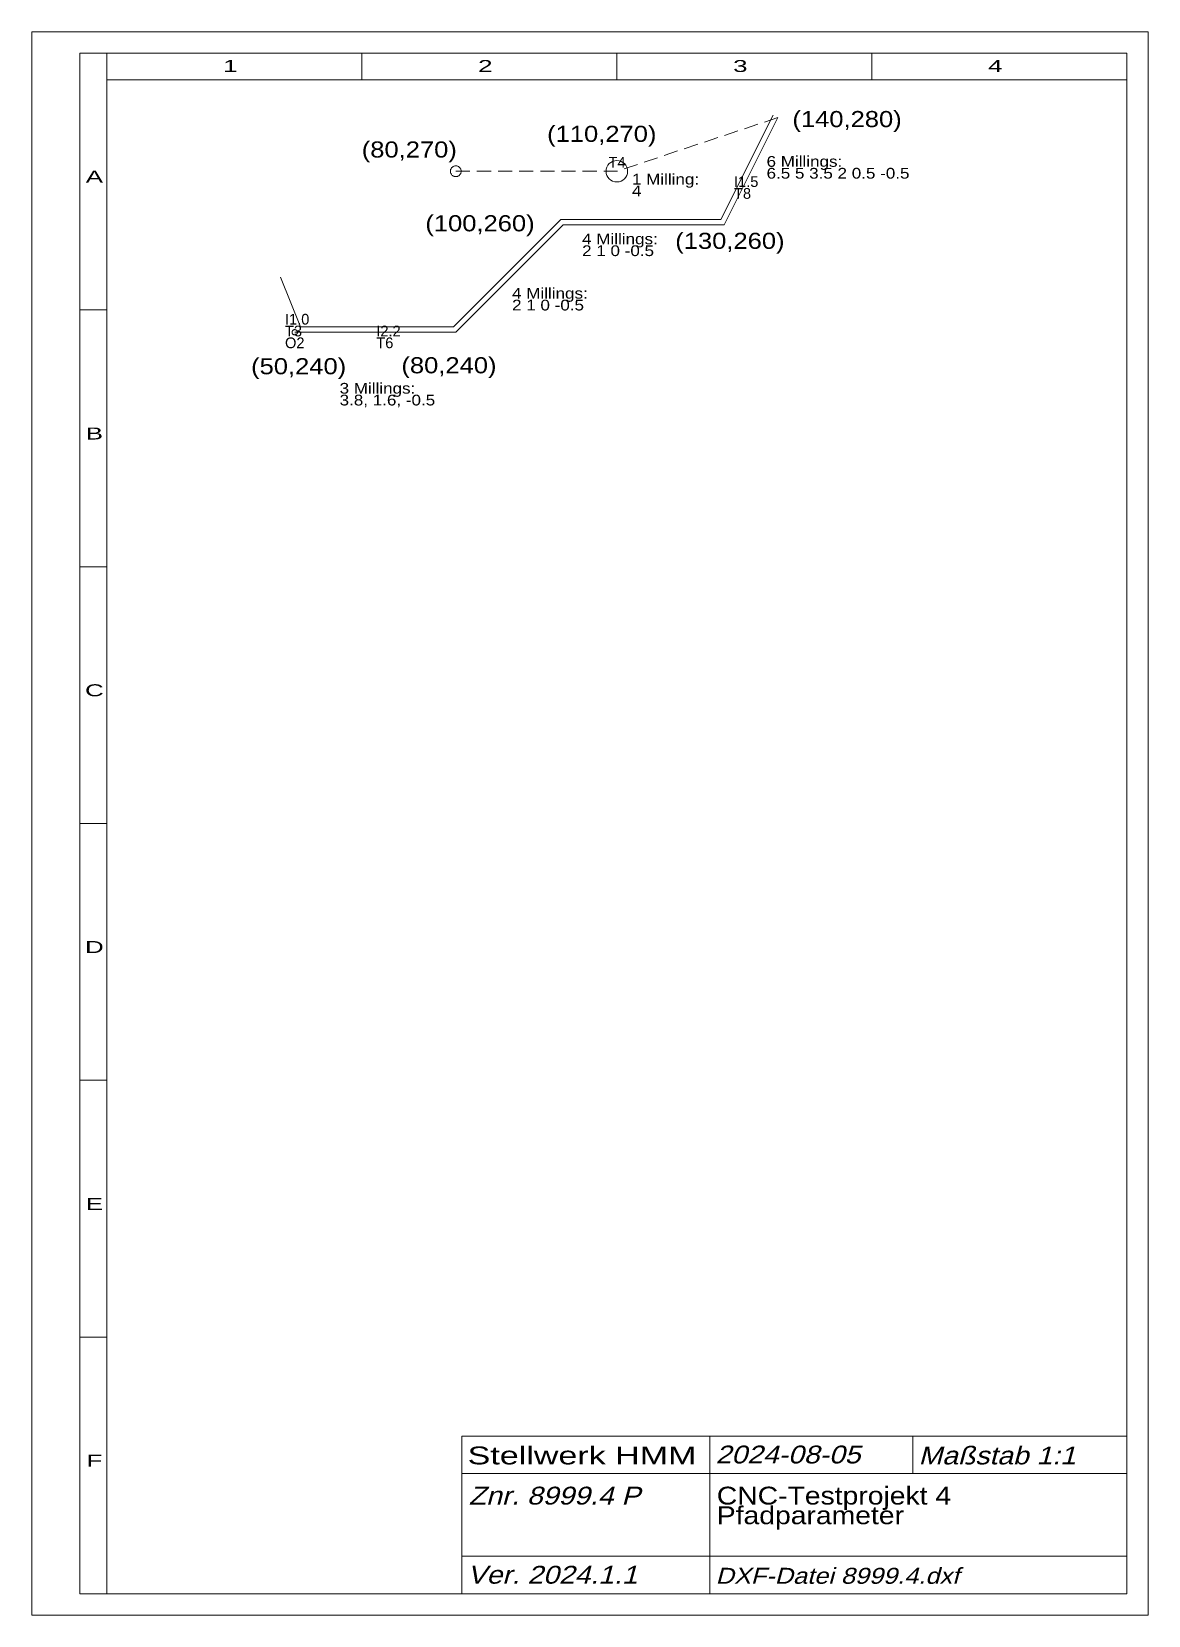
# Model space of a CAD drawing. Extents: x 1 to 209, y 1 to 296.
import ezdxf
from ezdxf.enums import TextEntityAlignment as Align

# ---------------------------------------------------------------- set-up
doc = ezdxf.new("R2010")
doc.units = 0
doc.header["$LTSCALE"] = 5.25
doc.linetypes.add('DASHED', pattern=[0.75, 0.5, -0.25])
doc.linetypes.add('PHANTOM', pattern=[2.5, 1.25, -0.25, 0.25, -0.25, 0.25, -0.25])
for name, color, linetype, lineweight in [('8999_4P', 30, 'CONTINUOUS', 0), ('BESCHRIFTUNG', 7, 'CONTINUOUS', 25), ('BESCHRIFTUNG0', 7, 'CONTINUOUS', 25), ('KONSTRUKTION', 7, 'CONTINUOUS', 0), ('STANDARD', 7, 'CONTINUOUS', 0)]:
    doc.layers.add(name, color=color, linetype=linetype, lineweight=lineweight)
doc.styles.add('Arial', font='arial.ttf')

msp = doc.modelspace()

# ---------------------------------------------------------------- linework, layer by layer
at = {"layer": '8999_4P', "linetype": 'DASHED'}
for p in [(140, 280), (80, 270)]:
    msp.add_line(p, (110, 270), dxfattribs=at)
at = {"layer": '8999_4P'}
for p, q in [((130, 260), (140, 280)), ((80, 240), (100, 260)), ((100, 260), (130, 260)), ((50, 240), (80, 240))]:
    msp.add_line(p, q, dxfattribs=at)
msp.add_circle((110, 270), 2, dxfattribs=at)
at = {"layer": '8999_4P', "linetype": 'PHANTOM'}
for centre, radius in [((80, 270), 1), ((50, 240), 0.5)]:
    msp.add_circle(centre, radius, dxfattribs=at)
at = {"layer": 'KONSTRUKTION'}
for p, q in [((129.38, 261), (139.11, 280.45)), ((79.59, 241), (99.59, 261)), ((99.59, 261), (129.38, 261)), ((51.1, 241), (47.38, 250.29)), ((51.1, 241), (79.59, 241))]:
    msp.add_line(p, q, dxfattribs=at)
at = {"layer": 'STANDARD'}
for p, q in [((1, 1), (1, 296)), ((1, 296), (209, 296)), ((209, 296), (209, 1)), ((10, 5), (10, 292)), ((10, 292), (15, 292)), ((15, 292), (205, 292)), ((15, 287), (15, 292)), ((62.5, 292), (62.5, 287)), ((110, 292), (110, 287)), ((157.5, 292), (157.5, 287)), ((205, 292), (205, 287)), ((15, 287), (205, 287)), ((15, 5), (15, 287)), ((205, 287), (205, 5)), ((10, 244.17), (15, 244.17)), ((10, 196.33), (15, 196.33)), ((205, 182.12), (205, 5.12)), ((10, 148.5), (15, 148.5)), ((10, 100.67), (15, 100.67)), ((10, 52.83), (15, 52.83)), ((10, 5), (15, 5)), ((205, 5), (15, 5)), ((209, 1), (1, 1))]:
    msp.add_line(p, q, dxfattribs=at)
at = {"layer": 'STANDARD', "lineweight": 0}
for p, q in [((81.11, 34.4), (205, 34.4)), ((81.11, 34.4), (81.11, 5)), ((127.31, 34.4), (127.31, 5)), ((165.11, 34.4), (165.11, 27.4)), ((81.11, 27.4), (205, 27.4)), ((81.11, 12), (205, 12))]:
    msp.add_line(p, q, dxfattribs=at)

# ---------------------------------------------------------------- texts
at = {"layer": '8999_4P', "style": 'Arial', "width": 0.972903}
msp.add_text('T4', height=2, dxfattribs=at).set_placement((108.46, 270.67))
at = {"layer": '8999_4P', "char_height": 2, "attachment_point": 7, "line_spacing_factor": 0.66, "style": 'Arial'}
for s, insert in [('\\W0.972756;I1.5\\PT8', (131.83, 264.84)), ('\\W0.972755;I1.0\\PT3\\PO2', (48.19, 237.01)), ('\\W0.972755;I2.2\\PT6', (65.2, 237.01))]:
    msp.add_mtext(s, dxfattribs=dict(at, insert=insert))
at = {"layer": 'BESCHRIFTUNG', "style": 'Arial'}
for s, width, p in [('(140,280)', 1.135131, (142.7, 278.22)), ('(110,270)', 1.135131, (97.01, 275.47)), ('(80,270)', 1.135129, (62.48, 272.55)), ('(100,260)', 1.135131, (74.33, 258.81)), ('(130,260)', 1.135131, (120.88, 255.54)), ('(50,240)', 1.135129, (41.87, 232.18)), ('(80,240)', 1.135129, (69.87, 232.36))]:
    msp.add_text(s, height=3, dxfattribs=dict(at, width=width)).set_placement(p)
at = {"layer": 'BESCHRIFTUNG', "char_height": 2, "attachment_point": 7, "line_spacing_factor": 0.66, "style": 'Arial'}
for s, insert in [('\\W1.135034;6 Millings:\\P6.5 5 3.5 2 0.5 -0.5', (137.89, 268.6)), ('\\W1.135042;1 Milling:\\P4', (112.81, 265.33)), ('\\W1.135034;4 Millings:\\P2 1 0 -0.5', (103.53, 254.17)), ('\\W1.135034;4 Millings:\\P2 1 0 -0.5', (90.48, 244.04)), ('\\W1.135034;3 Millings:\\P3.8, 1.6, -0.5', (58.36, 226))]:
    msp.add_mtext(s, dxfattribs=dict(at, insert=insert))
at = {"layer": 'BESCHRIFTUNG0', "style": 'Arial', "width": 1.365378}
msp.add_text('Stellwerk HMM', height=3.325, dxfattribs=at).set_placement((82.2, 32.44), align=Align.TOP_LEFT)
at = {"layer": 'BESCHRIFTUNG0', "style": 'Arial', "oblique": 15}
for s, height, width, p in [('2024-08-05', 3.325, 1.135137, (128.4, 32.62)), ('Maßstab 1:1', 3.325, 1.134935, (166.2, 32.44)), ('Znr. 8999.4 P', 3.325, 1.134923, (82.42, 24.96)), ('Ver. 2024.1.1', 3.325, 1.135102, (82.2, 10.22)), ('DXF-Datei 8999.4.dxf', 2.975, 1.134957, (128.4, 9.85))]:
    msp.add_text(s, height=height, dxfattribs=dict(at, width=width)).set_placement(p, align=Align.TOP_LEFT)
at = {"layer": 'BESCHRIFTUNG0', "insert": (128.62, 24.96), "char_height": 3.325, "attachment_point": 1, "line_spacing_factor": 0.66, "style": 'Arial'}
msp.add_mtext('\\W1.134991;CNC-Testprojekt 4\\PPfadparameter', dxfattribs=at)
at = {"layer": 'STANDARD', "style": 'Arial'}
for s, width, p in [('1', 1.547923, (38, 290.72)), ('2', 1.547922, (85.5, 290.72)), ('3', 1.547923, (133, 290.72)), ('4', 1.547923, (180.5, 290.72)), ('A', 1.547987, (12.68, 270.1)), ('B', 1.547987, (12.68, 222.26)), ('C', 1.548103, (12.68, 174.43)), ('D', 1.548104, (12.68, 126.6)), ('E', 1.547987, (12.68, 78.76)), ('F', 1.547769, (12.68, 30.93))]:
    msp.add_text(s, height=2.23, dxfattribs=dict(at, width=width)).set_placement(p, align=Align.TOP_CENTER)

doc.saveas('drawing.dxf')
